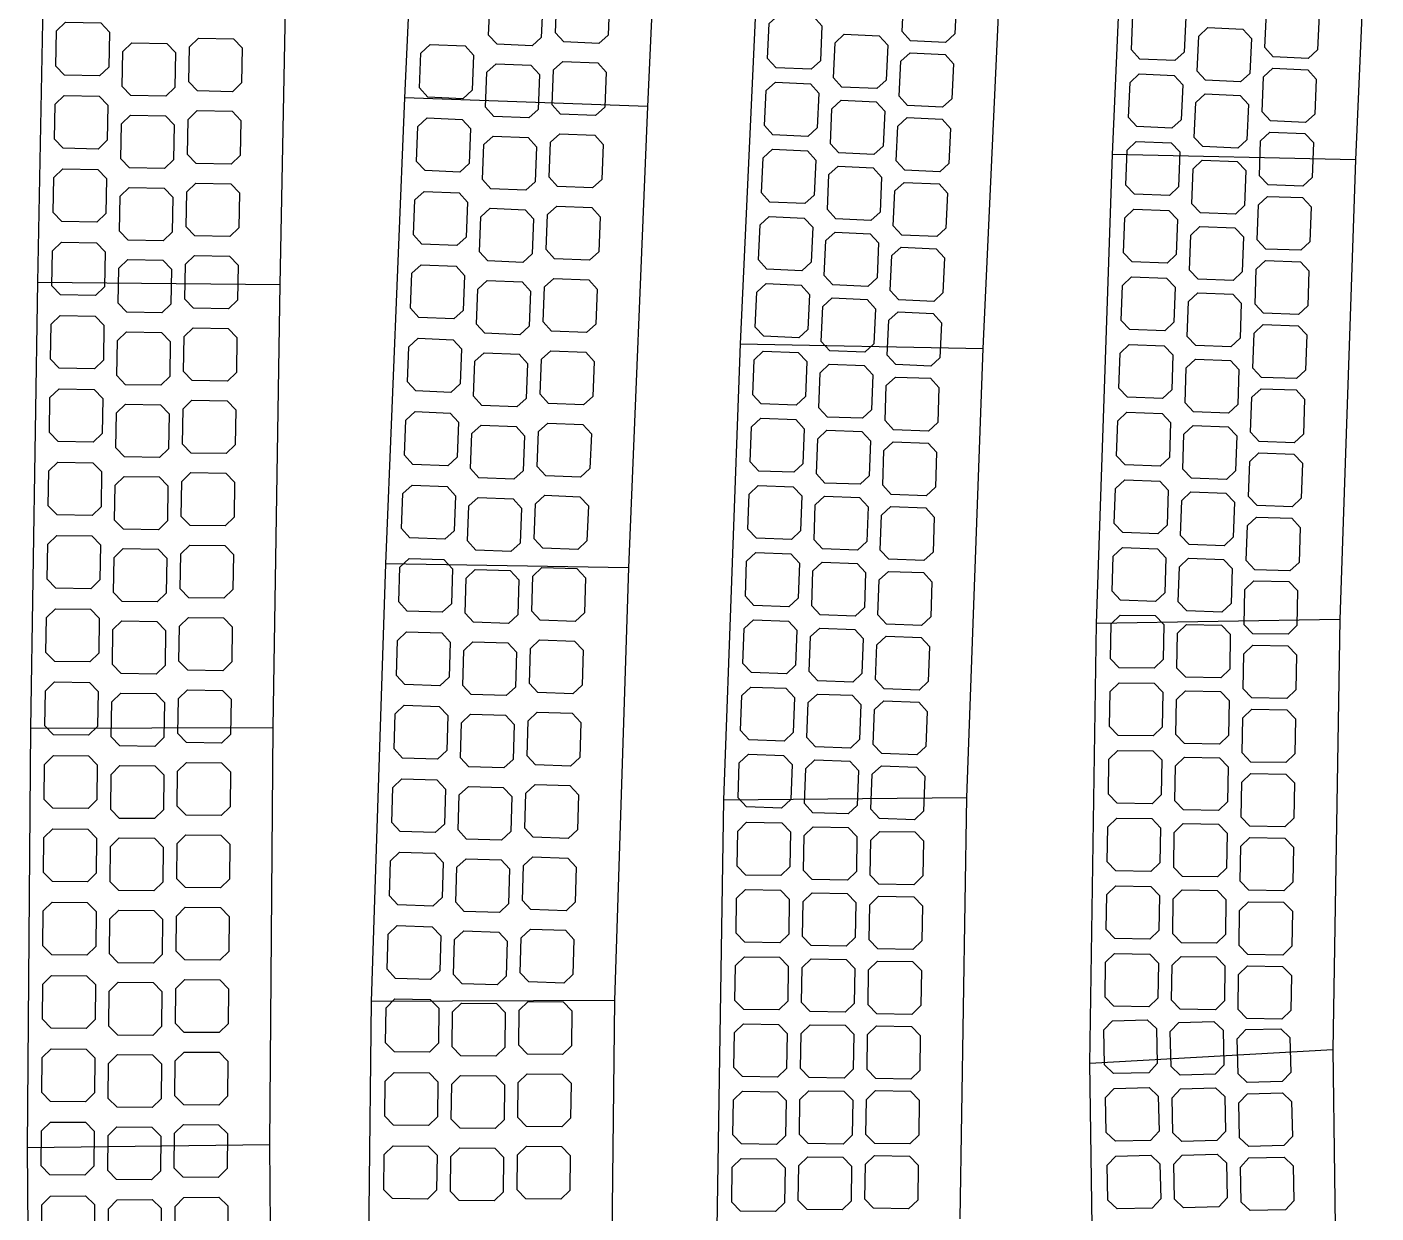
# Model space of a CAD drawing. Header units: millimetres. Extents: x 19106 to 24547, y 13072 to 17462.
# Drawn here: x 22117.2 to 22436.9, y 15178.7 to 15459.8 of the extents above; entities that cross this region are included whole.
import ezdxf

# ---------------------------------------------------------------- set-up
doc = ezdxf.new("R2010")
doc.units = ezdxf.units.MM
doc.header["$LTSCALE"] = 100
doc.header["$MEASUREMENT"] = 0
doc.layers.add('Default', color=7, linetype='Continuous')
doc.layers.add('PV CELL', color=1, linetype='Continuous')

msp = doc.modelspace()

# ---------------------------------------------------------------- linework, layer by layer
at = {"layer": 'Default'}
for points in [[(22206.72, 15443.01), (22211.91, 15556.4)], [(22269.33, 15553.53), (22264.19, 15440.98)], [(22374.41, 15429.57), (22379.4, 15543.5)], [(22436.86, 15540.22), (22432, 15428.3)], [(22121.78, 15510.29), (22119.66, 15399.32)], [(22177.17, 15398.75), (22179.28, 15509.22)], [(22291.38, 15497.97), (22286.17, 15384.72)], [(22343.77, 15383.62), (22348.91, 15495.3)], [(22202.16, 15332.54), (22206.72, 15443.01)], [(22264.19, 15440.98), (22206.72, 15443.01)], [(22264.19, 15440.98), (22206.72, 15443.01)], [(22264.19, 15440.98), (22259.69, 15331.64)], [(22370.63, 15318.41), (22374.41, 15429.57)], [(22432, 15428.3), (22374.41, 15429.57)], [(22432, 15428.3), (22374.41, 15429.57)], [(22432, 15428.3), (22428.28, 15319.4)], [(22119.66, 15399.32), (22117.98, 15293.65)], [(22119.66, 15399.32), (22177.17, 15398.75)], [(22119.66, 15399.32), (22177.17, 15398.75)], [(22175.5, 15293.75), (22177.17, 15398.75)], [(22286.17, 15384.72), (22282.23, 15276.59)], [(22286.17, 15384.72), (22343.77, 15383.62)], [(22286.17, 15384.72), (22343.77, 15383.62)], [(22339.9, 15277.21), (22343.77, 15383.62)], [(22198.83, 15228.8), (22202.16, 15332.54)], [(22259.69, 15331.64), (22202.16, 15332.54)], [(22259.69, 15331.64), (22202.16, 15332.54)], [(22259.69, 15331.64), (22256.41, 15229.05)], [(22369.07, 15214.16), (22370.63, 15318.41)], [(22428.28, 15319.4), (22370.63, 15318.41)], [(22428.28, 15319.4), (22370.63, 15318.41)], [(22428.28, 15319.4), (22426.64, 15217.38)], [(22117.98, 15293.65), (22117.16, 15194.26)], [(22117.98, 15293.65), (22175.5, 15293.75)], [(22117.98, 15293.65), (22175.5, 15293.75)], [(22174.69, 15194.96), (22175.5, 15293.75)], [(22282.23, 15276.59), (22280.61, 15175.13)], [(22282.23, 15276.59), (22339.9, 15277.21)], [(22282.23, 15276.59), (22339.9, 15277.21)], [(22338.3, 15177.33), (22339.9, 15277.21)], [(22197.66, 15129.59), (22198.83, 15228.8)], [(22256.41, 15229.05), (22198.83, 15228.8)], [(22256.41, 15229.05), (22198.83, 15228.8)], [(22256.41, 15229.05), (22255.26, 15130.92)], [(22426.64, 15217.38), (22369.07, 15214.16)], [(22426.64, 15217.38), (22369.07, 15214.16)], [(22426.64, 15217.38), (22427.44, 15157.66), (22429.1, 15120.08)], [(22371.66, 15114.76), (22369.79, 15159.09), (22369.07, 15214.16)], [(22117.16, 15194.26), (22174.69, 15194.96)], [(22117.16, 15194.26), (22174.69, 15194.96)], [(22117.16, 15194.26), (22117.96, 15095.68)], [(22175.49, 15097), (22174.69, 15194.96)]]:
    msp.add_lwpolyline(points, dxfattribs=at)
at = {"layer": 'PV CELL'}
for points in [[(22237.42, 15467.81), (22239.42, 15465.62), (22239.04, 15457.33), (22236.85, 15455.33), (22228.56, 15455.71), (22226.56, 15457.9), (22226.93, 15466.19), (22229.13, 15468.19), (22237.42, 15467.81)], [(22253.24, 15468.37), (22255.24, 15466.18), (22254.86, 15457.88), (22252.67, 15455.88), (22244.38, 15456.26), (22242.38, 15458.45), (22242.75, 15466.75), (22244.95, 15468.75), (22253.24, 15468.37)], [(22326.57, 15456.54), (22324.57, 15458.73), (22324.95, 15467.02), (22327.14, 15469.02), (22335.43, 15468.64), (22337.43, 15466.45), (22337.05, 15458.16), (22334.86, 15456.16), (22326.57, 15456.54)], [(22389.74, 15464.34), (22391.75, 15462.15), (22391.39, 15453.86), (22389.2, 15451.85), (22380.91, 15452.21), (22378.9, 15454.4), (22379.26, 15462.69), (22381.45, 15464.7), (22389.74, 15464.34)], [(22421.35, 15464.84), (22423.35, 15462.66), (22422.99, 15454.36), (22420.8, 15452.36), (22412.51, 15452.72), (22410.51, 15454.91), (22410.87, 15463.2), (22413.05, 15465.2), (22421.35, 15464.84)], [(22126.08, 15448.41), (22124.02, 15450.55), (22124.18, 15458.85), (22126.32, 15460.91), (22134.62, 15460.75), (22136.68, 15458.61), (22136.52, 15450.31), (22134.38, 15448.25), (22126.08, 15448.41)], [(22294.69, 15450.15), (22292.68, 15452.35), (22293.07, 15460.64), (22295.26, 15462.64), (22303.55, 15462.26), (22305.55, 15460.06), (22305.17, 15451.77), (22302.98, 15449.77), (22294.69, 15450.15)], [(22310.27, 15445.57), (22308.27, 15447.77), (22308.65, 15456.06), (22310.84, 15458.06), (22319.13, 15457.68), (22321.14, 15455.48), (22320.75, 15447.19), (22318.56, 15445.19), (22310.27, 15445.57)], [(22405.31, 15459.29), (22407.32, 15457.11), (22406.96, 15448.81), (22404.77, 15446.81), (22396.48, 15447.17), (22394.47, 15449.35), (22394.83, 15457.65), (22397.02, 15459.65), (22405.31, 15459.29)], [(22141.77, 15443.53), (22139.71, 15445.67), (22139.87, 15453.97), (22142.01, 15456.03), (22150.31, 15455.87), (22152.37, 15453.73), (22152.21, 15445.43), (22150.07, 15443.37), (22141.77, 15443.53)], [(22157.57, 15444.63), (22155.51, 15446.77), (22155.67, 15455.06), (22157.81, 15457.12), (22166.11, 15456.96), (22168.17, 15454.82), (22168.01, 15446.53), (22165.87, 15444.47), (22157.57, 15444.63)], [(22221, 15455.3), (22223.01, 15453.12), (22222.67, 15444.82), (22220.48, 15442.81), (22212.19, 15443.15), (22210.18, 15445.34), (22210.52, 15453.63), (22212.71, 15455.64), (22221, 15455.3)], [(22252.42, 15451.28), (22254.43, 15449.1), (22254.09, 15440.81), (22251.9, 15438.79), (22243.61, 15439.14), (22241.6, 15441.32), (22241.94, 15449.61), (22244.12, 15451.62), (22252.42, 15451.28)], [(22325.86, 15441.19), (22323.86, 15443.38), (22324.24, 15451.67), (22326.44, 15453.68), (22334.73, 15453.29), (22336.73, 15451.1), (22336.35, 15442.81), (22334.15, 15440.81), (22325.86, 15441.19)], [(22236.6, 15450.74), (22238.61, 15448.55), (22238.27, 15440.26), (22236.09, 15438.25), (22227.8, 15438.59), (22225.78, 15440.78), (22226.13, 15449.07), (22228.31, 15451.08), (22236.6, 15450.74)], [(22389.04, 15448.31), (22391.05, 15446.12), (22390.69, 15437.83), (22388.5, 15435.82), (22380.21, 15436.18), (22378.2, 15438.37), (22378.56, 15446.66), (22380.75, 15448.67), (22389.04, 15448.31)], [(22420.69, 15449.65), (22422.69, 15447.46), (22422.33, 15439.17), (22420.15, 15437.16), (22411.85, 15437.52), (22409.85, 15439.71), (22410.21, 15448.01), (22412.4, 15450.01), (22420.69, 15449.65)], [(22293.95, 15434.24), (22291.95, 15436.43), (22292.33, 15444.72), (22294.53, 15446.73), (22302.82, 15446.34), (22304.82, 15444.15), (22304.44, 15435.86), (22302.24, 15433.86), (22293.95, 15434.24)], [(22125.75, 15431.04), (22123.69, 15433.18), (22123.85, 15441.48), (22125.99, 15443.54), (22134.29, 15443.38), (22136.35, 15441.24), (22136.19, 15432.94), (22134.05, 15430.88), (22125.75, 15431.04)], [(22309.55, 15429.95), (22307.55, 15432.14), (22307.93, 15440.44), (22310.12, 15442.44), (22318.42, 15442.05), (22320.42, 15439.86), (22320.04, 15431.57), (22317.84, 15429.57), (22309.55, 15429.95)], [(22404.63, 15443.57), (22406.64, 15441.39), (22406.28, 15433.09), (22404.09, 15431.09), (22395.8, 15431.45), (22393.79, 15433.63), (22394.15, 15441.93), (22396.34, 15443.93), (22404.63, 15443.57)], [(22141.45, 15426.41), (22139.39, 15428.55), (22139.54, 15436.85), (22141.68, 15438.91), (22149.98, 15438.75), (22152.04, 15436.61), (22151.88, 15428.31), (22149.74, 15426.25), (22141.45, 15426.41)], [(22157.25, 15427.47), (22155.19, 15429.61), (22155.34, 15437.91), (22157.48, 15439.97), (22165.78, 15439.81), (22167.84, 15437.67), (22167.68, 15429.37), (22165.54, 15427.31), (22157.25, 15427.47)], [(22220.28, 15437.9), (22222.29, 15435.71), (22221.95, 15427.42), (22219.77, 15425.41), (22211.48, 15425.75), (22209.46, 15427.93), (22209.8, 15436.23), (22211.99, 15438.24), (22220.28, 15437.9)], [(22325.16, 15425.84), (22323.15, 15428.04), (22323.54, 15436.33), (22325.73, 15438.33), (22334.02, 15437.95), (22336.02, 15435.75), (22335.64, 15427.46), (22333.45, 15425.46), (22325.16, 15425.84)], [(22235.9, 15433.61), (22237.91, 15431.43), (22237.57, 15423.13), (22235.38, 15421.12), (22227.09, 15421.46), (22225.08, 15423.65), (22225.42, 15431.94), (22227.6, 15433.95), (22235.9, 15433.61)], [(22251.71, 15434.15), (22253.72, 15431.96), (22253.38, 15423.67), (22251.2, 15421.66), (22242.9, 15422), (22240.89, 15424.18), (22241.23, 15432.48), (22243.42, 15434.49), (22251.71, 15434.15)], [(22388.33, 15432.37), (22390.36, 15430.2), (22390.07, 15421.91), (22387.9, 15419.88), (22379.61, 15420.16), (22377.58, 15422.33), (22377.86, 15430.63), (22380.03, 15432.66), (22388.33, 15432.37)], [(22419.98, 15434.56), (22422.01, 15432.39), (22421.72, 15424.09), (22419.55, 15422.07), (22411.26, 15422.35), (22409.23, 15424.52), (22409.51, 15432.82), (22411.68, 15434.84), (22419.98, 15434.56)], [(22293.22, 15418.32), (22291.22, 15420.52), (22291.6, 15428.81), (22293.8, 15430.81), (22302.09, 15430.43), (22304.09, 15428.24), (22303.71, 15419.94), (22301.51, 15417.94), (22293.22, 15418.32)], [(22125.42, 15413.67), (22123.36, 15415.81), (22123.52, 15424.11), (22125.66, 15426.17), (22133.96, 15426.01), (22136.02, 15423.87), (22135.86, 15415.58), (22133.72, 15413.52), (22125.42, 15413.67)], [(22308.83, 15414.33), (22306.83, 15416.52), (22307.21, 15424.81), (22309.41, 15426.81), (22317.7, 15426.43), (22319.7, 15424.24), (22319.32, 15415.95), (22317.12, 15413.95), (22308.83, 15414.33)], [(22403.97, 15427.95), (22405.99, 15425.78), (22405.71, 15417.48), (22403.54, 15415.46), (22395.24, 15415.74), (22393.22, 15417.91), (22393.5, 15426.21), (22395.67, 15428.23), (22403.97, 15427.95)], [(22156.92, 15410.32), (22154.86, 15412.46), (22155.02, 15420.76), (22157.16, 15422.82), (22165.46, 15422.66), (22167.52, 15420.52), (22167.36, 15412.22), (22165.22, 15410.16), (22156.92, 15410.32)], [(22324.45, 15410.49), (22322.45, 15412.69), (22322.83, 15420.98), (22325.02, 15422.98), (22333.32, 15422.6), (22335.32, 15420.41), (22334.93, 15412.11), (22332.74, 15410.11), (22324.45, 15410.49)], [(22141.12, 15409.29), (22139.06, 15411.43), (22139.22, 15419.73), (22141.36, 15421.79), (22149.66, 15421.63), (22151.71, 15419.49), (22151.56, 15411.19), (22149.42, 15409.13), (22141.12, 15409.29)], [(22219.57, 15420.5), (22221.58, 15418.31), (22221.24, 15410.02), (22219.05, 15408.01), (22210.76, 15408.35), (22208.75, 15410.53), (22209.09, 15418.83), (22211.27, 15420.84), (22219.57, 15420.5)], [(22419.46, 15419.36), (22421.49, 15417.19), (22421.2, 15408.9), (22419.03, 15406.87), (22410.74, 15407.15), (22408.71, 15409.32), (22408.99, 15417.62), (22411.16, 15419.64), (22419.46, 15419.36)], [(22235.19, 15416.49), (22237.2, 15414.3), (22236.86, 15406.01), (22234.68, 15404), (22226.38, 15404.34), (22224.37, 15406.52), (22224.71, 15414.81), (22226.9, 15416.83), (22235.19, 15416.49)], [(22251, 15417.01), (22253.02, 15414.82), (22252.67, 15406.53), (22250.49, 15404.52), (22242.2, 15404.86), (22240.19, 15407.05), (22240.53, 15415.34), (22242.71, 15417.35), (22251, 15417.01)], [(22387.78, 15416.34), (22389.81, 15414.16), (22389.53, 15405.87), (22387.36, 15403.84), (22379.06, 15404.13), (22377.03, 15406.3), (22377.32, 15414.59), (22379.49, 15416.62), (22387.78, 15416.34)], [(22292.49, 15402.41), (22290.49, 15404.6), (22290.87, 15412.9), (22293.06, 15414.9), (22301.35, 15414.52), (22303.36, 15412.32), (22302.97, 15404.03), (22300.78, 15402.03), (22292.49, 15402.41)], [(22308.11, 15398.71), (22306.11, 15400.9), (22306.49, 15409.19), (22308.69, 15411.19), (22316.98, 15410.81), (22318.98, 15408.62), (22318.6, 15400.32), (22316.4, 15398.32), (22308.11, 15398.71)], [(22403.43, 15412.22), (22405.46, 15410.05), (22405.17, 15401.76), (22403, 15399.73), (22394.71, 15400.01), (22392.68, 15402.18), (22392.96, 15410.48), (22395.13, 15412.51), (22403.43, 15412.22)], [(22125.09, 15396.31), (22123.03, 15398.45), (22123.19, 15406.75), (22125.33, 15408.81), (22133.63, 15408.65), (22135.69, 15406.51), (22135.53, 15398.21), (22133.39, 15396.15), (22125.09, 15396.31)], [(22323.74, 15395.15), (22321.74, 15397.34), (22322.12, 15405.63), (22324.32, 15407.63), (22332.61, 15407.25), (22334.61, 15405.06), (22334.23, 15396.77), (22332.03, 15394.77), (22323.74, 15395.15)], [(22140.79, 15392.18), (22138.73, 15394.32), (22138.89, 15402.61), (22141.03, 15404.67), (22149.33, 15404.52), (22151.39, 15402.38), (22151.23, 15394.08), (22149.09, 15392.02), (22140.79, 15392.18)], [(22156.59, 15393.17), (22154.53, 15395.31), (22154.69, 15403.61), (22156.83, 15405.67), (22165.13, 15405.51), (22167.19, 15403.37), (22167.03, 15395.07), (22164.89, 15393.01), (22156.59, 15393.17)], [(22218.85, 15403.09), (22220.86, 15400.91), (22220.52, 15392.62), (22218.33, 15390.6), (22210.04, 15390.95), (22208.03, 15393.13), (22208.37, 15401.42), (22210.56, 15403.43), (22218.85, 15403.09)], [(22418.94, 15404.16), (22420.97, 15401.99), (22420.68, 15393.7), (22418.51, 15391.67), (22410.22, 15391.95), (22408.19, 15394.12), (22408.48, 15402.42), (22410.65, 15404.45), (22418.94, 15404.16)], [(22250.3, 15399.87), (22252.31, 15397.69), (22251.97, 15389.39), (22249.78, 15387.38), (22241.49, 15387.72), (22239.48, 15389.91), (22239.82, 15398.2), (22242.01, 15400.21), (22250.3, 15399.87)], [(22387.23, 15400.3), (22389.26, 15398.13), (22388.98, 15389.83), (22386.81, 15387.81), (22378.51, 15388.09), (22376.49, 15390.26), (22376.77, 15398.55), (22378.94, 15400.58), (22387.23, 15400.3)], [(22234.49, 15399.36), (22236.5, 15397.17), (22236.16, 15388.88), (22233.97, 15386.87), (22225.68, 15387.21), (22223.67, 15389.4), (22224.01, 15397.69), (22226.19, 15399.7), (22234.49, 15399.36)], [(22291.76, 15386.5), (22289.76, 15388.69), (22290.14, 15396.98), (22292.33, 15398.98), (22300.62, 15398.6), (22302.62, 15396.41), (22302.24, 15388.12), (22300.05, 15386.11), (22291.76, 15386.5)], [(22307.39, 15383.08), (22305.39, 15385.28), (22305.77, 15393.57), (22307.97, 15395.57), (22316.26, 15395.19), (22318.26, 15392.99), (22317.88, 15384.7), (22315.69, 15382.7), (22307.39, 15383.08)], [(22402.89, 15396.5), (22404.92, 15394.33), (22404.64, 15386.03), (22402.47, 15384.01), (22394.17, 15384.29), (22392.14, 15386.46), (22392.43, 15394.75), (22394.6, 15396.78), (22402.89, 15396.5)], [(22124.82, 15378.91), (22122.76, 15381.04), (22122.89, 15389.34), (22125.02, 15391.4), (22133.32, 15391.27), (22135.39, 15389.14), (22135.26, 15380.84), (22133.12, 15378.77), (22124.82, 15378.91)], [(22323.04, 15379.8), (22321.04, 15381.99), (22321.42, 15390.29), (22323.61, 15392.29), (22331.9, 15391.91), (22333.9, 15389.71), (22333.52, 15381.42), (22331.33, 15379.42), (22323.04, 15379.8)], [(22140.54, 15375.02), (22138.48, 15377.16), (22138.61, 15385.46), (22140.74, 15387.52), (22149.04, 15387.39), (22151.11, 15385.26), (22150.97, 15376.96), (22148.84, 15374.89), (22140.54, 15375.02)], [(22156.34, 15375.98), (22154.27, 15378.11), (22154.4, 15386.41), (22156.54, 15388.48), (22164.83, 15388.35), (22166.9, 15386.22), (22166.77, 15377.92), (22164.64, 15375.85), (22156.34, 15375.98)], [(22418.42, 15388.97), (22420.45, 15386.8), (22420.17, 15378.5), (22418, 15376.47), (22409.7, 15376.76), (22407.67, 15378.93), (22407.96, 15387.22), (22410.13, 15389.25), (22418.42, 15388.97)], [(22218.13, 15385.69), (22220.14, 15383.51), (22219.8, 15375.21), (22217.62, 15373.2), (22209.32, 15373.54), (22207.31, 15375.73), (22207.65, 15384.02), (22209.84, 15386.03), (22218.13, 15385.69)], [(22386.69, 15384.26), (22388.71, 15382.09), (22388.43, 15373.8), (22386.26, 15371.77), (22377.97, 15372.05), (22375.94, 15374.22), (22376.22, 15382.52), (22378.39, 15384.54), (22386.69, 15384.26)], [(22233.78, 15382.23), (22235.79, 15380.05), (22235.45, 15371.75), (22233.27, 15369.74), (22224.97, 15370.08), (22222.96, 15372.27), (22223.3, 15380.56), (22225.49, 15382.57), (22233.78, 15382.23)], [(22249.59, 15382.73), (22251.6, 15380.55), (22251.26, 15372.26), (22249.08, 15370.24), (22240.78, 15370.59), (22238.77, 15372.77), (22239.11, 15381.06), (22241.3, 15383.08), (22249.59, 15382.73)], [(22291.17, 15370.48), (22289.14, 15372.65), (22289.45, 15380.94), (22291.62, 15382.97), (22299.92, 15382.67), (22301.94, 15380.49), (22301.64, 15372.2), (22299.46, 15370.17), (22291.17, 15370.48)], [(22402.36, 15380.77), (22404.38, 15378.6), (22404.1, 15370.31), (22401.93, 15368.28), (22393.63, 15368.56), (22391.61, 15370.73), (22391.89, 15379.03), (22394.06, 15381.06), (22402.36, 15380.77)], [(22306.84, 15367.35), (22304.82, 15369.53), (22305.12, 15377.82), (22307.3, 15379.85), (22315.59, 15379.54), (22317.61, 15377.37), (22317.31, 15369.07), (22315.14, 15367.05), (22306.84, 15367.35)], [(22322.52, 15364.34), (22320.5, 15366.52), (22320.8, 15374.81), (22322.97, 15376.84), (22331.27, 15376.53), (22333.29, 15374.36), (22332.99, 15366.07), (22330.82, 15364.04), (22322.52, 15364.34)], [(22124.55, 15361.54), (22122.48, 15363.67), (22122.61, 15371.97), (22124.75, 15374.04), (22133.05, 15373.91), (22135.11, 15371.77), (22134.98, 15363.47), (22132.85, 15361.41), (22124.55, 15361.54)], [(22156.07, 15358.83), (22154, 15360.96), (22154.13, 15369.26), (22156.26, 15371.33), (22164.56, 15371.2), (22166.63, 15369.06), (22166.5, 15360.76), (22164.36, 15358.7), (22156.07, 15358.83)], [(22417.9, 15373.77), (22419.93, 15371.6), (22419.65, 15363.3), (22417.48, 15361.28), (22409.18, 15361.56), (22407.15, 15363.73), (22407.44, 15372.03), (22409.61, 15374.05), (22417.9, 15373.77)], [(22140.27, 15357.91), (22138.2, 15360.04), (22138.34, 15368.34), (22140.47, 15370.4), (22148.77, 15370.27), (22150.83, 15368.14), (22150.7, 15359.84), (22148.57, 15357.77), (22140.27, 15357.91)], [(22217.41, 15368.29), (22219.43, 15366.1), (22219.09, 15357.81), (22216.9, 15355.8), (22208.61, 15356.14), (22206.6, 15358.33), (22206.94, 15366.62), (22209.12, 15368.63), (22217.41, 15368.29)], [(22386.14, 15368.22), (22388.17, 15366.05), (22387.88, 15357.76), (22385.71, 15355.73), (22377.42, 15356.01), (22375.39, 15358.18), (22375.67, 15366.48), (22377.84, 15368.51), (22386.14, 15368.22)], [(22233.07, 15365.1), (22235.09, 15362.92), (22234.75, 15354.63), (22232.56, 15352.62), (22224.27, 15352.96), (22222.26, 15355.14), (22222.6, 15363.43), (22224.78, 15365.45), (22233.07, 15365.1)], [(22248.89, 15365.6), (22250.9, 15363.41), (22250.56, 15355.12), (22248.37, 15353.11), (22240.08, 15353.45), (22238.07, 15355.63), (22238.41, 15363.93), (22240.59, 15365.94), (22248.89, 15365.6)], [(22290.59, 15354.55), (22288.57, 15356.73), (22288.87, 15365.02), (22291.04, 15367.05), (22299.34, 15366.75), (22301.36, 15364.57), (22301.06, 15356.28), (22298.88, 15354.25), (22290.59, 15354.55)], [(22401.82, 15365.05), (22403.85, 15362.88), (22403.56, 15354.58), (22401.39, 15352.55), (22393.1, 15352.84), (22391.07, 15355.01), (22391.35, 15363.3), (22393.52, 15365.33), (22401.82, 15365.05)], [(22306.27, 15351.72), (22304.25, 15353.9), (22304.55, 15362.19), (22306.73, 15364.22), (22315.02, 15363.92), (22317.04, 15361.74), (22316.74, 15353.45), (22314.57, 15351.42), (22306.27, 15351.72)], [(22321.96, 15348.99), (22319.94, 15351.17), (22320.24, 15359.46), (22322.42, 15361.48), (22330.71, 15361.18), (22332.73, 15359.01), (22332.43, 15350.71), (22330.26, 15348.69), (22321.96, 15348.99)], [(22417.38, 15358.57), (22419.41, 15356.4), (22419.13, 15348.11), (22416.96, 15346.08), (22408.66, 15346.36), (22406.64, 15348.53), (22406.92, 15356.83), (22409.09, 15358.85), (22417.38, 15358.57)], [(22124.27, 15344.17), (22122.21, 15346.3), (22122.34, 15354.6), (22124.47, 15356.67), (22132.77, 15356.54), (22134.84, 15354.41), (22134.71, 15346.11), (22132.57, 15344.04), (22124.27, 15344.17)], [(22140, 15340.79), (22137.93, 15342.92), (22138.07, 15351.22), (22140.2, 15353.29), (22148.5, 15353.16), (22150.56, 15351.02), (22150.43, 15342.72), (22148.3, 15340.66), (22140, 15340.79)], [(22155.79, 15341.68), (22153.73, 15343.81), (22153.86, 15352.11), (22155.99, 15354.17), (22164.29, 15354.04), (22166.36, 15351.91), (22166.23, 15343.61), (22164.09, 15341.54), (22155.79, 15341.68)], [(22385.59, 15352.19), (22387.62, 15350.02), (22387.34, 15341.72), (22385.17, 15339.69), (22376.87, 15339.98), (22374.84, 15342.15), (22375.13, 15350.44), (22377.3, 15352.47), (22385.59, 15352.19)], [(22216.7, 15350.89), (22218.71, 15348.7), (22218.37, 15340.41), (22216.18, 15338.4), (22207.89, 15338.74), (22205.88, 15340.92), (22206.22, 15349.22), (22208.41, 15351.23), (22216.7, 15350.89)], [(22290.01, 15338.63), (22287.99, 15340.81), (22288.29, 15349.1), (22290.46, 15351.13), (22298.76, 15350.82), (22300.78, 15348.65), (22300.48, 15340.36), (22298.3, 15338.33), (22290.01, 15338.63)], [(22401.28, 15349.32), (22403.31, 15347.15), (22403.03, 15338.85), (22400.86, 15336.83), (22392.56, 15337.11), (22390.53, 15339.28), (22390.82, 15347.58), (22392.99, 15349.6), (22401.28, 15349.32)], [(22232.37, 15347.98), (22234.38, 15345.79), (22234.04, 15337.5), (22231.85, 15335.49), (22223.56, 15335.83), (22221.55, 15338.01), (22221.89, 15346.31), (22224.08, 15348.32), (22232.37, 15347.98)], [(22248.18, 15348.46), (22250.19, 15346.27), (22249.85, 15337.98), (22247.67, 15335.97), (22239.37, 15336.31), (22237.36, 15338.5), (22237.7, 15346.79), (22239.89, 15348.8), (22248.18, 15348.46)], [(22305.71, 15336.1), (22303.68, 15338.27), (22303.98, 15346.57), (22306.16, 15348.59), (22314.45, 15348.29), (22316.48, 15346.11), (22316.18, 15337.82), (22314, 15335.79), (22305.71, 15336.1)], [(22321.4, 15333.64), (22319.38, 15335.81), (22319.68, 15344.11), (22321.86, 15346.13), (22330.15, 15345.83), (22332.18, 15343.65), (22331.87, 15335.36), (22329.7, 15333.34), (22321.4, 15333.64)], [(22416.87, 15343.37), (22418.89, 15341.2), (22418.61, 15332.91), (22416.44, 15330.88), (22408.14, 15331.16), (22406.12, 15333.33), (22406.4, 15341.63), (22408.57, 15343.66), (22416.87, 15343.37)], [(22124, 15326.8), (22121.93, 15328.94), (22122.06, 15337.24), (22124.2, 15339.3), (22132.5, 15339.17), (22134.56, 15337.04), (22134.43, 15328.74), (22132.3, 15326.67), (22124, 15326.8)], [(22139.73, 15323.67), (22137.66, 15325.8), (22137.79, 15334.1), (22139.93, 15336.17), (22148.23, 15336.04), (22150.29, 15333.9), (22150.16, 15325.61), (22148.03, 15323.54), (22139.73, 15323.67)], [(22155.52, 15324.52), (22153.46, 15326.66), (22153.59, 15334.95), (22155.72, 15337.02), (22164.02, 15336.89), (22166.09, 15334.76), (22165.95, 15326.46), (22163.82, 15324.39), (22155.52, 15324.52)], [(22385.04, 15336.15), (22387.07, 15333.98), (22386.79, 15325.68), (22384.62, 15323.66), (22376.32, 15323.94), (22374.3, 15326.11), (22374.58, 15334.41), (22376.75, 15336.43), (22385.04, 15336.15)], [(22215.98, 15333.58), (22218.01, 15331.41), (22217.75, 15323.12), (22215.58, 15321.09), (22207.29, 15321.35), (22205.26, 15323.52), (22205.52, 15331.81), (22207.69, 15333.85), (22215.98, 15333.58)], [(22289.43, 15322.71), (22287.41, 15324.89), (22287.71, 15333.18), (22289.89, 15335.21), (22298.18, 15334.9), (22300.2, 15332.73), (22299.9, 15324.43), (22297.73, 15322.41), (22289.43, 15322.71)], [(22305.14, 15320.47), (22303.12, 15322.64), (22303.42, 15330.94), (22305.59, 15332.96), (22313.89, 15332.66), (22315.91, 15330.48), (22315.61, 15322.19), (22313.43, 15320.17), (22305.14, 15320.47)], [(22400.74, 15333.59), (22402.77, 15331.42), (22402.49, 15323.13), (22400.32, 15321.1), (22392.02, 15321.39), (22390, 15323.56), (22390.28, 15331.85), (22392.45, 15333.88), (22400.74, 15333.59)], [(22231.68, 15330.95), (22233.72, 15328.78), (22233.45, 15320.49), (22231.28, 15318.45), (22222.99, 15318.72), (22220.96, 15320.88), (22221.22, 15329.18), (22223.39, 15331.21), (22231.68, 15330.95)], [(22247.48, 15331.42), (22249.52, 15329.25), (22249.25, 15320.96), (22247.09, 15318.92), (22238.79, 15319.19), (22236.76, 15321.35), (22237.02, 15329.65), (22239.19, 15331.68), (22247.48, 15331.42)], [(22320.85, 15318.28), (22318.82, 15320.46), (22319.13, 15328.75), (22321.3, 15330.78), (22329.6, 15330.47), (22331.62, 15328.3), (22331.32, 15320.01), (22329.14, 15317.98), (22320.85, 15318.28)], [(22416.2, 15328.37), (22418.26, 15326.23), (22418.13, 15317.94), (22416, 15315.87), (22407.7, 15316), (22405.63, 15318.14), (22405.76, 15326.44), (22407.9, 15328.5), (22416.2, 15328.37)], [(22123.72, 15309.44), (22121.66, 15311.57), (22121.79, 15319.87), (22123.92, 15321.93), (22132.22, 15321.8), (22134.29, 15319.67), (22134.15, 15311.37), (22132.02, 15309.3), (22123.72, 15309.44)], [(22384.51, 15320.3), (22386.57, 15318.17), (22386.44, 15309.87), (22384.31, 15307.8), (22376.01, 15307.93), (22373.94, 15310.07), (22374.08, 15318.37), (22376.21, 15320.43), (22384.51, 15320.3)], [(22139.46, 15306.55), (22137.39, 15308.69), (22137.52, 15316.98), (22139.66, 15319.05), (22147.95, 15318.92), (22150.02, 15316.79), (22149.89, 15308.49), (22147.76, 15306.42), (22139.46, 15306.55)], [(22155.25, 15307.37), (22153.18, 15309.5), (22153.31, 15317.8), (22155.45, 15319.87), (22163.75, 15319.74), (22165.81, 15317.6), (22165.68, 15309.3), (22163.55, 15307.24), (22155.25, 15307.37)], [(22288.85, 15306.79), (22286.83, 15308.97), (22287.13, 15317.26), (22289.31, 15319.28), (22297.6, 15318.98), (22299.62, 15316.81), (22299.32, 15308.51), (22297.15, 15306.49), (22288.85, 15306.79)], [(22304.57, 15304.84), (22302.55, 15307.01), (22302.85, 15315.31), (22305.02, 15317.33), (22313.32, 15317.03), (22315.34, 15314.85), (22315.04, 15306.56), (22312.86, 15304.54), (22304.57, 15304.84)], [(22400.25, 15318.06), (22402.32, 15315.92), (22402.18, 15307.62), (22400.05, 15305.56), (22391.75, 15305.69), (22389.69, 15307.82), (22389.82, 15316.12), (22391.95, 15318.19), (22400.25, 15318.06)], [(22215.43, 15316.17), (22217.46, 15314.01), (22217.19, 15305.71), (22215.03, 15303.68), (22206.73, 15303.94), (22204.7, 15306.11), (22204.96, 15314.41), (22207.13, 15316.44), (22215.43, 15316.17)], [(22231.14, 15313.81), (22233.17, 15311.65), (22232.9, 15303.35), (22230.74, 15301.32), (22222.44, 15301.59), (22220.41, 15303.75), (22220.68, 15312.05), (22222.84, 15314.08), (22231.14, 15313.81)], [(22246.94, 15314.27), (22248.97, 15312.11), (22248.7, 15303.81), (22246.54, 15301.78), (22238.24, 15302.05), (22236.21, 15304.21), (22236.48, 15312.51), (22238.64, 15314.54), (22246.94, 15314.27)], [(22320.29, 15302.93), (22318.27, 15305.11), (22318.57, 15313.4), (22320.74, 15315.42), (22329.04, 15315.12), (22331.06, 15312.95), (22330.76, 15304.65), (22328.58, 15302.63), (22320.29, 15302.93)], [(22415.95, 15313.16), (22418.02, 15311.03), (22417.88, 15302.73), (22415.75, 15300.67), (22407.45, 15300.8), (22405.39, 15302.93), (22405.52, 15311.23), (22407.65, 15313.3), (22415.95, 15313.16)], [(22123.45, 15292.07), (22121.38, 15294.2), (22121.51, 15302.5), (22123.65, 15304.57), (22131.94, 15304.44), (22134.01, 15302.3), (22133.88, 15294), (22131.75, 15291.94), (22123.45, 15292.07)], [(22384.25, 15304.25), (22386.32, 15302.12), (22386.18, 15293.82), (22384.05, 15291.76), (22375.75, 15291.89), (22373.68, 15294.02), (22373.82, 15302.32), (22375.95, 15304.39), (22384.25, 15304.25)], [(22139.19, 15289.43), (22137.12, 15291.57), (22137.25, 15299.87), (22139.38, 15301.93), (22147.68, 15301.8), (22149.75, 15299.67), (22149.62, 15291.37), (22147.48, 15289.3), (22139.19, 15289.43)], [(22154.98, 15290.22), (22152.91, 15292.35), (22153.04, 15300.65), (22155.18, 15302.71), (22163.47, 15302.58), (22165.54, 15300.45), (22165.41, 15292.15), (22163.28, 15290.08), (22154.98, 15290.22)], [(22288.27, 15290.87), (22286.25, 15293.05), (22286.55, 15301.34), (22288.73, 15303.36), (22297.02, 15303.06), (22299.04, 15300.89), (22298.74, 15292.59), (22296.57, 15290.57), (22288.27, 15290.87)], [(22304, 15289.21), (22301.98, 15291.39), (22302.28, 15299.68), (22304.46, 15301.7), (22312.75, 15301.4), (22314.77, 15299.23), (22314.47, 15290.93), (22312.3, 15288.91), (22304, 15289.21)], [(22400, 15302.32), (22402.06, 15300.19), (22401.93, 15291.89), (22399.8, 15289.82), (22391.5, 15289.96), (22389.43, 15292.09), (22389.57, 15300.39), (22391.7, 15302.46), (22400, 15302.32)], [(22214.87, 15298.76), (22216.9, 15296.6), (22216.64, 15288.3), (22214.47, 15286.27), (22206.18, 15286.54), (22204.14, 15288.7), (22204.41, 15297), (22206.57, 15299.03), (22214.87, 15298.76)], [(22319.73, 15287.58), (22317.71, 15289.75), (22318.01, 15298.05), (22320.18, 15300.07), (22328.48, 15299.77), (22330.5, 15297.59), (22330.2, 15289.3), (22328.03, 15287.28), (22319.73, 15287.58)], [(22415.71, 15297.96), (22417.77, 15295.83), (22417.64, 15287.53), (22415.51, 15285.46), (22407.21, 15285.59), (22405.14, 15287.73), (22405.27, 15296.03), (22407.41, 15298.09), (22415.71, 15297.96)], [(22230.59, 15296.68), (22232.62, 15294.52), (22232.36, 15286.22), (22230.19, 15284.19), (22221.9, 15284.45), (22219.86, 15286.62), (22220.13, 15294.91), (22222.29, 15296.95), (22230.59, 15296.68)], [(22246.39, 15297.13), (22248.42, 15294.97), (22248.16, 15286.67), (22245.99, 15284.64), (22237.7, 15284.9), (22235.66, 15287.07), (22235.93, 15295.36), (22238.09, 15297.4), (22246.39, 15297.13)], [(22383.99, 15288.21), (22386.06, 15286.08), (22385.92, 15277.78), (22383.79, 15275.71), (22375.49, 15275.85), (22373.42, 15277.98), (22373.56, 15286.28), (22375.69, 15288.34), (22383.99, 15288.21)], [(22123.32, 15274.62), (22121.24, 15276.74), (22121.31, 15285.04), (22123.42, 15287.12), (22131.72, 15287.05), (22133.81, 15284.93), (22133.74, 15276.63), (22131.62, 15274.55), (22123.32, 15274.62)], [(22154.86, 15272.98), (22152.78, 15275.1), (22152.85, 15283.4), (22154.97, 15285.48), (22163.27, 15285.41), (22165.35, 15283.3), (22165.28, 15275), (22163.16, 15272.91), (22154.86, 15272.98)], [(22287.7, 15274.95), (22285.67, 15277.13), (22285.97, 15285.42), (22288.15, 15287.44), (22296.44, 15287.14), (22298.47, 15284.97), (22298.16, 15276.67), (22295.99, 15274.65), (22287.7, 15274.95)], [(22303.43, 15273.58), (22301.41, 15275.76), (22301.71, 15284.05), (22303.89, 15286.07), (22312.18, 15285.77), (22314.2, 15283.6), (22313.9, 15275.3), (22311.73, 15273.28), (22303.43, 15273.58)], [(22399.74, 15286.59), (22401.81, 15284.46), (22401.68, 15276.16), (22399.54, 15274.09), (22391.24, 15274.22), (22389.18, 15276.36), (22389.31, 15284.66), (22391.45, 15286.72), (22399.74, 15286.59)], [(22139.08, 15272.24), (22137, 15274.35), (22137.07, 15282.65), (22139.18, 15284.74), (22147.48, 15284.67), (22149.56, 15282.55), (22149.5, 15274.25), (22147.38, 15272.17), (22139.08, 15272.24)], [(22319.17, 15272.22), (22317.15, 15274.4), (22317.45, 15282.69), (22319.63, 15284.72), (22327.92, 15284.41), (22329.94, 15282.24), (22329.64, 15273.94), (22327.47, 15271.92), (22319.17, 15272.22)], [(22415.46, 15282.75), (22417.53, 15280.62), (22417.39, 15272.32), (22415.26, 15270.26), (22406.96, 15270.39), (22404.9, 15272.52), (22405.03, 15280.82), (22407.16, 15282.89), (22415.46, 15282.75)], [(22214.31, 15281.36), (22216.35, 15279.19), (22216.08, 15270.89), (22213.92, 15268.86), (22205.62, 15269.13), (22203.59, 15271.29), (22203.85, 15279.59), (22206.02, 15281.62), (22214.31, 15281.36)], [(22230.04, 15279.55), (22232.07, 15277.38), (22231.81, 15269.09), (22229.64, 15267.06), (22221.35, 15267.32), (22219.32, 15269.49), (22219.58, 15277.78), (22221.75, 15279.81), (22230.04, 15279.55)], [(22245.84, 15279.99), (22247.87, 15277.82), (22247.61, 15269.53), (22245.44, 15267.49), (22237.15, 15267.76), (22235.12, 15269.92), (22235.38, 15278.22), (22237.55, 15280.25), (22245.84, 15279.99)], [(22383.73, 15272.17), (22385.8, 15270.03), (22385.66, 15261.73), (22383.53, 15259.67), (22375.23, 15259.8), (22373.17, 15261.93), (22373.3, 15270.23), (22375.43, 15272.3), (22383.73, 15272.17)], [(22123.18, 15257.25), (22121.09, 15259.37), (22121.16, 15267.67), (22123.28, 15269.75), (22131.58, 15269.68), (22133.66, 15267.56), (22133.59, 15259.27), (22131.48, 15257.18), (22123.18, 15257.25)], [(22287.51, 15258.81), (22285.44, 15260.94), (22285.58, 15269.24), (22287.71, 15271.31), (22296.01, 15271.18), (22298.08, 15269.04), (22297.94, 15260.74), (22295.81, 15258.68), (22287.51, 15258.81)], [(22303.27, 15257.73), (22301.21, 15259.87), (22301.34, 15268.16), (22303.47, 15270.23), (22311.77, 15270.1), (22313.84, 15267.96), (22313.71, 15259.67), (22311.57, 15257.6), (22303.27, 15257.73)], [(22319.04, 15256.65), (22316.97, 15258.78), (22317.1, 15267.08), (22319.24, 15269.15), (22327.53, 15269.01), (22329.6, 15266.88), (22329.47, 15258.58), (22327.33, 15256.52), (22319.04, 15256.65)], [(22399.49, 15270.86), (22401.56, 15268.72), (22401.42, 15260.42), (22399.29, 15258.36), (22390.99, 15258.49), (22388.93, 15260.63), (22389.06, 15268.92), (22391.19, 15270.99), (22399.49, 15270.86)], [(22138.94, 15255.12), (22136.85, 15257.23), (22136.92, 15265.53), (22139.04, 15267.62), (22147.34, 15267.55), (22149.42, 15265.43), (22149.35, 15257.13), (22147.24, 15255.05), (22138.94, 15255.12)], [(22154.72, 15255.83), (22152.64, 15257.94), (22152.71, 15266.24), (22154.83, 15268.33), (22163.12, 15268.26), (22165.21, 15266.14), (22165.14, 15257.84), (22163.02, 15255.76), (22154.72, 15255.83)], [(22415.22, 15267.55), (22417.28, 15265.42), (22417.15, 15257.12), (22415.02, 15255.05), (22406.72, 15255.19), (22404.65, 15257.32), (22404.79, 15265.62), (22406.92, 15267.68), (22415.22, 15267.55)], [(22213.76, 15263.95), (22215.79, 15261.78), (22215.53, 15253.49), (22213.36, 15251.45), (22205.06, 15251.72), (22203.03, 15253.89), (22203.3, 15262.18), (22205.46, 15264.21), (22213.76, 15263.95)], [(22229.5, 15262.42), (22231.53, 15260.25), (22231.26, 15251.95), (22229.1, 15249.92), (22220.8, 15250.19), (22218.77, 15252.35), (22219.03, 15260.65), (22221.2, 15262.68), (22229.5, 15262.42)], [(22245.3, 15262.84), (22247.33, 15260.68), (22247.06, 15252.38), (22244.9, 15250.35), (22236.6, 15250.62), (22234.57, 15252.78), (22234.83, 15261.08), (22237, 15263.11), (22245.3, 15262.84)], [(22383.47, 15256.12), (22385.54, 15253.99), (22385.41, 15245.69), (22383.27, 15243.62), (22374.97, 15243.76), (22372.91, 15245.89), (22373.04, 15254.19), (22375.18, 15256.25), (22383.47, 15256.12)], [(22287.26, 15242.88), (22285.19, 15245.01), (22285.32, 15253.31), (22287.46, 15255.38), (22295.75, 15255.25), (22297.82, 15253.11), (22297.69, 15244.81), (22295.55, 15242.75), (22287.26, 15242.88)], [(22303.02, 15242.1), (22300.96, 15244.23), (22301.09, 15252.53), (22303.22, 15254.59), (22311.52, 15254.46), (22313.59, 15252.33), (22313.45, 15244.03), (22311.32, 15241.96), (22303.02, 15242.1)], [(22318.79, 15241.29), (22316.72, 15243.42), (22316.86, 15251.72), (22318.99, 15253.79), (22327.29, 15253.65), (22329.35, 15251.52), (22329.22, 15243.22), (22327.09, 15241.15), (22318.79, 15241.29)], [(22399.24, 15255.12), (22401.3, 15252.99), (22401.17, 15244.69), (22399.04, 15242.63), (22390.74, 15242.76), (22388.67, 15244.89), (22388.81, 15253.19), (22390.94, 15255.26), (22399.24, 15255.12)], [(22123.03, 15239.88), (22120.95, 15242), (22121.02, 15250.3), (22123.14, 15252.38), (22131.44, 15252.31), (22133.52, 15250.2), (22133.45, 15241.9), (22131.33, 15239.81), (22123.03, 15239.88)], [(22138.8, 15238), (22136.71, 15240.11), (22136.78, 15248.41), (22138.9, 15250.5), (22147.2, 15250.43), (22149.28, 15248.31), (22149.21, 15240.01), (22147.1, 15237.93), (22138.8, 15238)], [(22154.58, 15238.67), (22152.5, 15240.79), (22152.57, 15249.09), (22154.68, 15251.17), (22162.98, 15251.1), (22165.07, 15248.99), (22165, 15240.69), (22162.88, 15238.6), (22154.58, 15238.67)], [(22414.97, 15252.35), (22417.04, 15250.21), (22416.91, 15241.91), (22414.77, 15239.85), (22406.47, 15239.98), (22404.41, 15242.11), (22404.54, 15250.41), (22406.67, 15252.48), (22414.97, 15252.35)], [(22213.2, 15246.54), (22215.24, 15244.37), (22214.97, 15236.08), (22212.8, 15234.05), (22204.51, 15234.31), (22202.48, 15236.48), (22202.74, 15244.77), (22204.91, 15246.81), (22213.2, 15246.54)], [(22228.95, 15245.28), (22230.98, 15243.12), (22230.72, 15234.82), (22228.55, 15232.79), (22220.25, 15233.05), (22218.22, 15235.22), (22218.49, 15243.52), (22220.65, 15245.55), (22228.95, 15245.28)], [(22244.75, 15245.7), (22246.78, 15243.54), (22246.52, 15235.24), (22244.35, 15233.21), (22236.05, 15233.47), (22234.02, 15235.64), (22234.29, 15243.93), (22236.45, 15245.97), (22244.75, 15245.7)], [(22383.22, 15240.08), (22385.28, 15237.94), (22385.15, 15229.64), (22383.01, 15227.58), (22374.72, 15227.71), (22372.65, 15229.85), (22372.78, 15238.14), (22374.92, 15240.21), (22383.22, 15240.08)], [(22287, 15226.95), (22284.93, 15229.09), (22285.07, 15237.38), (22287.2, 15239.45), (22295.5, 15239.32), (22297.57, 15237.18), (22297.43, 15228.89), (22295.3, 15226.82), (22287, 15226.95)], [(22302.77, 15226.46), (22300.71, 15228.59), (22300.84, 15236.89), (22302.97, 15238.96), (22311.27, 15238.82), (22313.34, 15236.69), (22313.2, 15228.39), (22311.07, 15226.33), (22302.77, 15226.46)], [(22318.54, 15225.93), (22316.48, 15228.06), (22316.61, 15236.36), (22318.74, 15238.42), (22327.04, 15238.29), (22329.11, 15236.16), (22328.98, 15227.86), (22326.84, 15225.79), (22318.54, 15225.93)], [(22398.98, 15239.39), (22401.05, 15237.26), (22400.92, 15228.96), (22398.78, 15226.89), (22390.48, 15227.03), (22388.42, 15229.16), (22388.55, 15237.46), (22390.69, 15239.52), (22398.98, 15239.39)], [(22414.73, 15237.14), (22416.79, 15235.01), (22416.66, 15226.71), (22414.53, 15224.64), (22406.23, 15224.78), (22404.16, 15226.91), (22404.3, 15235.21), (22406.43, 15237.28), (22414.73, 15237.14)], [(22122.89, 15222.51), (22120.81, 15224.63), (22120.88, 15232.93), (22122.99, 15235.01), (22131.29, 15234.94), (22133.37, 15232.83), (22133.31, 15224.53), (22131.19, 15222.44), (22122.89, 15222.51)], [(22154.44, 15221.52), (22152.35, 15223.64), (22152.42, 15231.93), (22154.54, 15234.02), (22162.84, 15233.95), (22164.92, 15231.83), (22164.85, 15223.53), (22162.74, 15221.45), (22154.44, 15221.52)], [(22138.65, 15220.88), (22136.57, 15222.99), (22136.64, 15231.29), (22138.76, 15233.38), (22147.06, 15233.31), (22149.14, 15231.19), (22149.07, 15222.89), (22146.95, 15220.81), (22138.65, 15220.88)], [(22212.67, 15229.34), (22214.74, 15227.22), (22214.65, 15218.92), (22212.52, 15216.84), (22204.22, 15216.94), (22202.15, 15219.06), (22202.24, 15227.36), (22204.37, 15229.44), (22212.67, 15229.34)], [(22228.43, 15228.36), (22230.51, 15226.24), (22230.41, 15217.94), (22228.29, 15215.86), (22219.99, 15215.96), (22217.91, 15218.08), (22218.01, 15226.38), (22220.14, 15228.46), (22228.43, 15228.36)], [(22244.22, 15228.77), (22246.29, 15226.64), (22246.2, 15218.34), (22244.07, 15216.27), (22235.77, 15216.37), (22233.7, 15218.49), (22233.79, 15226.79), (22235.92, 15228.87), (22244.22, 15228.77)], [(22382.66, 15224.46), (22384.82, 15222.41), (22385.03, 15214.12), (22382.98, 15211.96), (22374.68, 15211.76), (22372.53, 15213.8), (22372.32, 15222.1), (22374.37, 15224.25), (22382.66, 15224.46)], [(22286.74, 15211.02), (22284.68, 15213.16), (22284.81, 15221.46), (22286.94, 15223.52), (22295.24, 15223.39), (22297.31, 15221.26), (22297.18, 15212.96), (22295.04, 15210.89), (22286.74, 15211.02)], [(22302.52, 15210.82), (22300.45, 15212.96), (22300.59, 15221.25), (22302.72, 15223.32), (22311.02, 15223.19), (22313.09, 15221.05), (22312.95, 15212.76), (22310.82, 15210.69), (22302.52, 15210.82)], [(22318.3, 15210.56), (22316.23, 15212.7), (22316.36, 15221), (22318.5, 15223.06), (22326.8, 15222.93), (22328.86, 15220.8), (22328.73, 15212.5), (22326.6, 15210.43), (22318.3, 15210.56)], [(22398.46, 15224.09), (22400.61, 15222.04), (22400.82, 15213.74), (22398.77, 15211.59), (22390.47, 15211.38), (22388.32, 15213.43), (22388.11, 15221.72), (22390.16, 15223.88), (22398.46, 15224.09)], [(22414.28, 15222.37), (22416.43, 15220.32), (22416.64, 15212.02), (22414.6, 15209.87), (22406.3, 15209.66), (22404.15, 15211.71), (22403.94, 15220), (22405.98, 15222.16), (22414.28, 15222.37)], [(22122.75, 15205.14), (22120.66, 15207.26), (22120.73, 15215.56), (22122.85, 15217.64), (22131.15, 15217.57), (22133.23, 15215.46), (22133.16, 15207.16), (22131.04, 15205.08), (22122.75, 15205.14)], [(22138.51, 15203.76), (22136.43, 15205.87), (22136.5, 15214.17), (22138.62, 15216.26), (22146.92, 15216.19), (22149, 15214.07), (22148.93, 15205.77), (22146.81, 15203.69), (22138.51, 15203.76)], [(22154.3, 15204.36), (22152.21, 15206.48), (22152.28, 15214.78), (22154.4, 15216.86), (22162.7, 15216.79), (22164.78, 15214.68), (22164.71, 15206.38), (22162.59, 15204.29), (22154.3, 15204.36)], [(22212.46, 15211.93), (22214.54, 15209.8), (22214.44, 15201.5), (22212.32, 15199.43), (22204.02, 15199.52), (22201.94, 15201.65), (22202.04, 15209.95), (22204.16, 15212.02), (22212.46, 15211.93)], [(22244.02, 15211.62), (22246.09, 15209.49), (22246, 15201.19), (22243.87, 15199.12), (22235.57, 15199.22), (22233.5, 15201.34), (22233.59, 15209.64), (22235.72, 15211.71), (22244.02, 15211.62)], [(22228.23, 15211.22), (22230.31, 15209.1), (22230.21, 15200.8), (22228.09, 15198.72), (22219.79, 15198.82), (22217.71, 15200.94), (22217.81, 15209.24), (22219.93, 15211.32), (22228.23, 15211.22)], [(22383.07, 15208.42), (22385.22, 15206.37), (22385.43, 15198.08), (22383.38, 15195.92), (22375.09, 15195.71), (22372.93, 15197.76), (22372.72, 15206.06), (22374.77, 15208.21), (22383.07, 15208.42)], [(22398.85, 15208.36), (22401.01, 15206.31), (22401.21, 15198.01), (22399.17, 15195.86), (22390.87, 15195.65), (22388.72, 15197.7), (22388.51, 15205.99), (22390.56, 15208.15), (22398.85, 15208.36)], [(22286.49, 15195.09), (22284.42, 15197.23), (22284.56, 15205.53), (22286.69, 15207.59), (22294.99, 15207.46), (22297.05, 15205.33), (22296.92, 15197.03), (22294.79, 15194.96), (22286.49, 15195.09)], [(22302.27, 15195.19), (22300.2, 15197.32), (22300.34, 15205.62), (22302.47, 15207.68), (22310.77, 15207.55), (22312.84, 15205.42), (22312.7, 15197.12), (22310.57, 15195.05), (22302.27, 15195.19)], [(22318.05, 15195.2), (22315.98, 15197.34), (22316.12, 15205.63), (22318.25, 15207.7), (22326.55, 15207.57), (22328.62, 15205.43), (22328.48, 15197.13), (22326.35, 15195.07), (22318.05, 15195.2)], [(22414.67, 15207.17), (22416.82, 15205.12), (22417.03, 15196.82), (22414.98, 15194.67), (22406.68, 15194.46), (22404.53, 15196.51), (22404.32, 15204.8), (22406.37, 15206.96), (22414.67, 15207.17)], [(22122.6, 15187.77), (22120.52, 15189.89), (22120.59, 15198.19), (22122.7, 15200.27), (22131, 15200.21), (22133.09, 15198.09), (22133.02, 15189.79), (22130.9, 15187.71), (22122.6, 15187.77)], [(22138.37, 15186.64), (22136.29, 15188.76), (22136.36, 15197.05), (22138.47, 15199.14), (22146.77, 15199.07), (22148.86, 15196.95), (22148.79, 15188.65), (22146.67, 15186.57), (22138.37, 15186.64)], [(22154.15, 15187.21), (22152.07, 15189.33), (22152.14, 15197.63), (22154.26, 15199.71), (22162.56, 15199.64), (22164.64, 15197.52), (22164.57, 15189.22), (22162.45, 15187.14), (22154.15, 15187.21)], [(22212.26, 15194.51), (22214.33, 15192.39), (22214.24, 15184.09), (22212.11, 15182.01), (22203.81, 15182.11), (22201.74, 15184.23), (22201.83, 15192.53), (22203.96, 15194.61), (22212.26, 15194.51)], [(22228.03, 15194.08), (22230.11, 15191.96), (22230.01, 15183.66), (22227.89, 15181.58), (22219.59, 15181.68), (22217.51, 15183.8), (22217.61, 15192.1), (22219.73, 15194.18), (22228.03, 15194.08)], [(22243.82, 15194.47), (22245.89, 15192.34), (22245.79, 15184.04), (22243.67, 15181.97), (22235.37, 15182.06), (22233.29, 15184.19), (22233.39, 15192.49), (22235.52, 15194.56), (22243.82, 15194.47)], [(22317.8, 15179.84), (22315.74, 15181.97), (22315.87, 15190.27), (22318, 15192.34), (22326.3, 15192.21), (22328.37, 15190.07), (22328.24, 15181.77), (22326.1, 15179.71), (22317.8, 15179.84)], [(22383.47, 15192.38), (22385.63, 15190.33), (22385.84, 15182.03), (22383.79, 15179.88), (22375.49, 15179.67), (22373.34, 15181.72), (22373.13, 15190.02), (22375.18, 15192.17), (22383.47, 15192.38)], [(22399.25, 15192.63), (22401.4, 15190.58), (22401.61, 15182.28), (22399.57, 15180.13), (22391.27, 15179.92), (22389.12, 15181.97), (22388.91, 15190.26), (22390.95, 15192.42), (22399.25, 15192.63)], [(22286.23, 15179.17), (22284.17, 15181.3), (22284.3, 15189.6), (22286.43, 15191.66), (22294.73, 15191.53), (22296.8, 15189.4), (22296.67, 15181.1), (22294.53, 15179.03), (22286.23, 15179.17)], [(22302.02, 15179.55), (22299.95, 15181.68), (22300.09, 15189.98), (22302.22, 15192.05), (22310.52, 15191.91), (22312.58, 15189.78), (22312.45, 15181.48), (22310.32, 15179.42), (22302.02, 15179.55)], [(22415.05, 15191.96), (22417.2, 15189.92), (22417.41, 15181.62), (22415.37, 15179.47), (22407.07, 15179.26), (22404.92, 15181.3), (22404.71, 15189.6), (22406.75, 15191.75), (22415.05, 15191.96)], [(22122.86, 15170.23), (22120.75, 15172.32), (22120.68, 15180.62), (22122.76, 15182.73), (22131.06, 15182.8), (22133.18, 15180.72), (22133.25, 15172.42), (22131.16, 15170.3), (22122.86, 15170.23)], [(22138.65, 15169.35), (22136.53, 15171.43), (22136.46, 15179.73), (22138.55, 15181.85), (22146.85, 15181.91), (22148.96, 15179.83), (22149.03, 15171.53), (22146.95, 15169.41), (22138.65, 15169.35)], [(22154.42, 15169.88), (22152.31, 15171.96), (22152.24, 15180.26), (22154.32, 15182.38), (22162.62, 15182.45), (22164.74, 15180.37), (22164.81, 15172.07), (22162.72, 15169.95), (22154.42, 15169.88)]]:
    msp.add_lwpolyline(points, dxfattribs=at)

doc.saveas('drawing.dxf')
